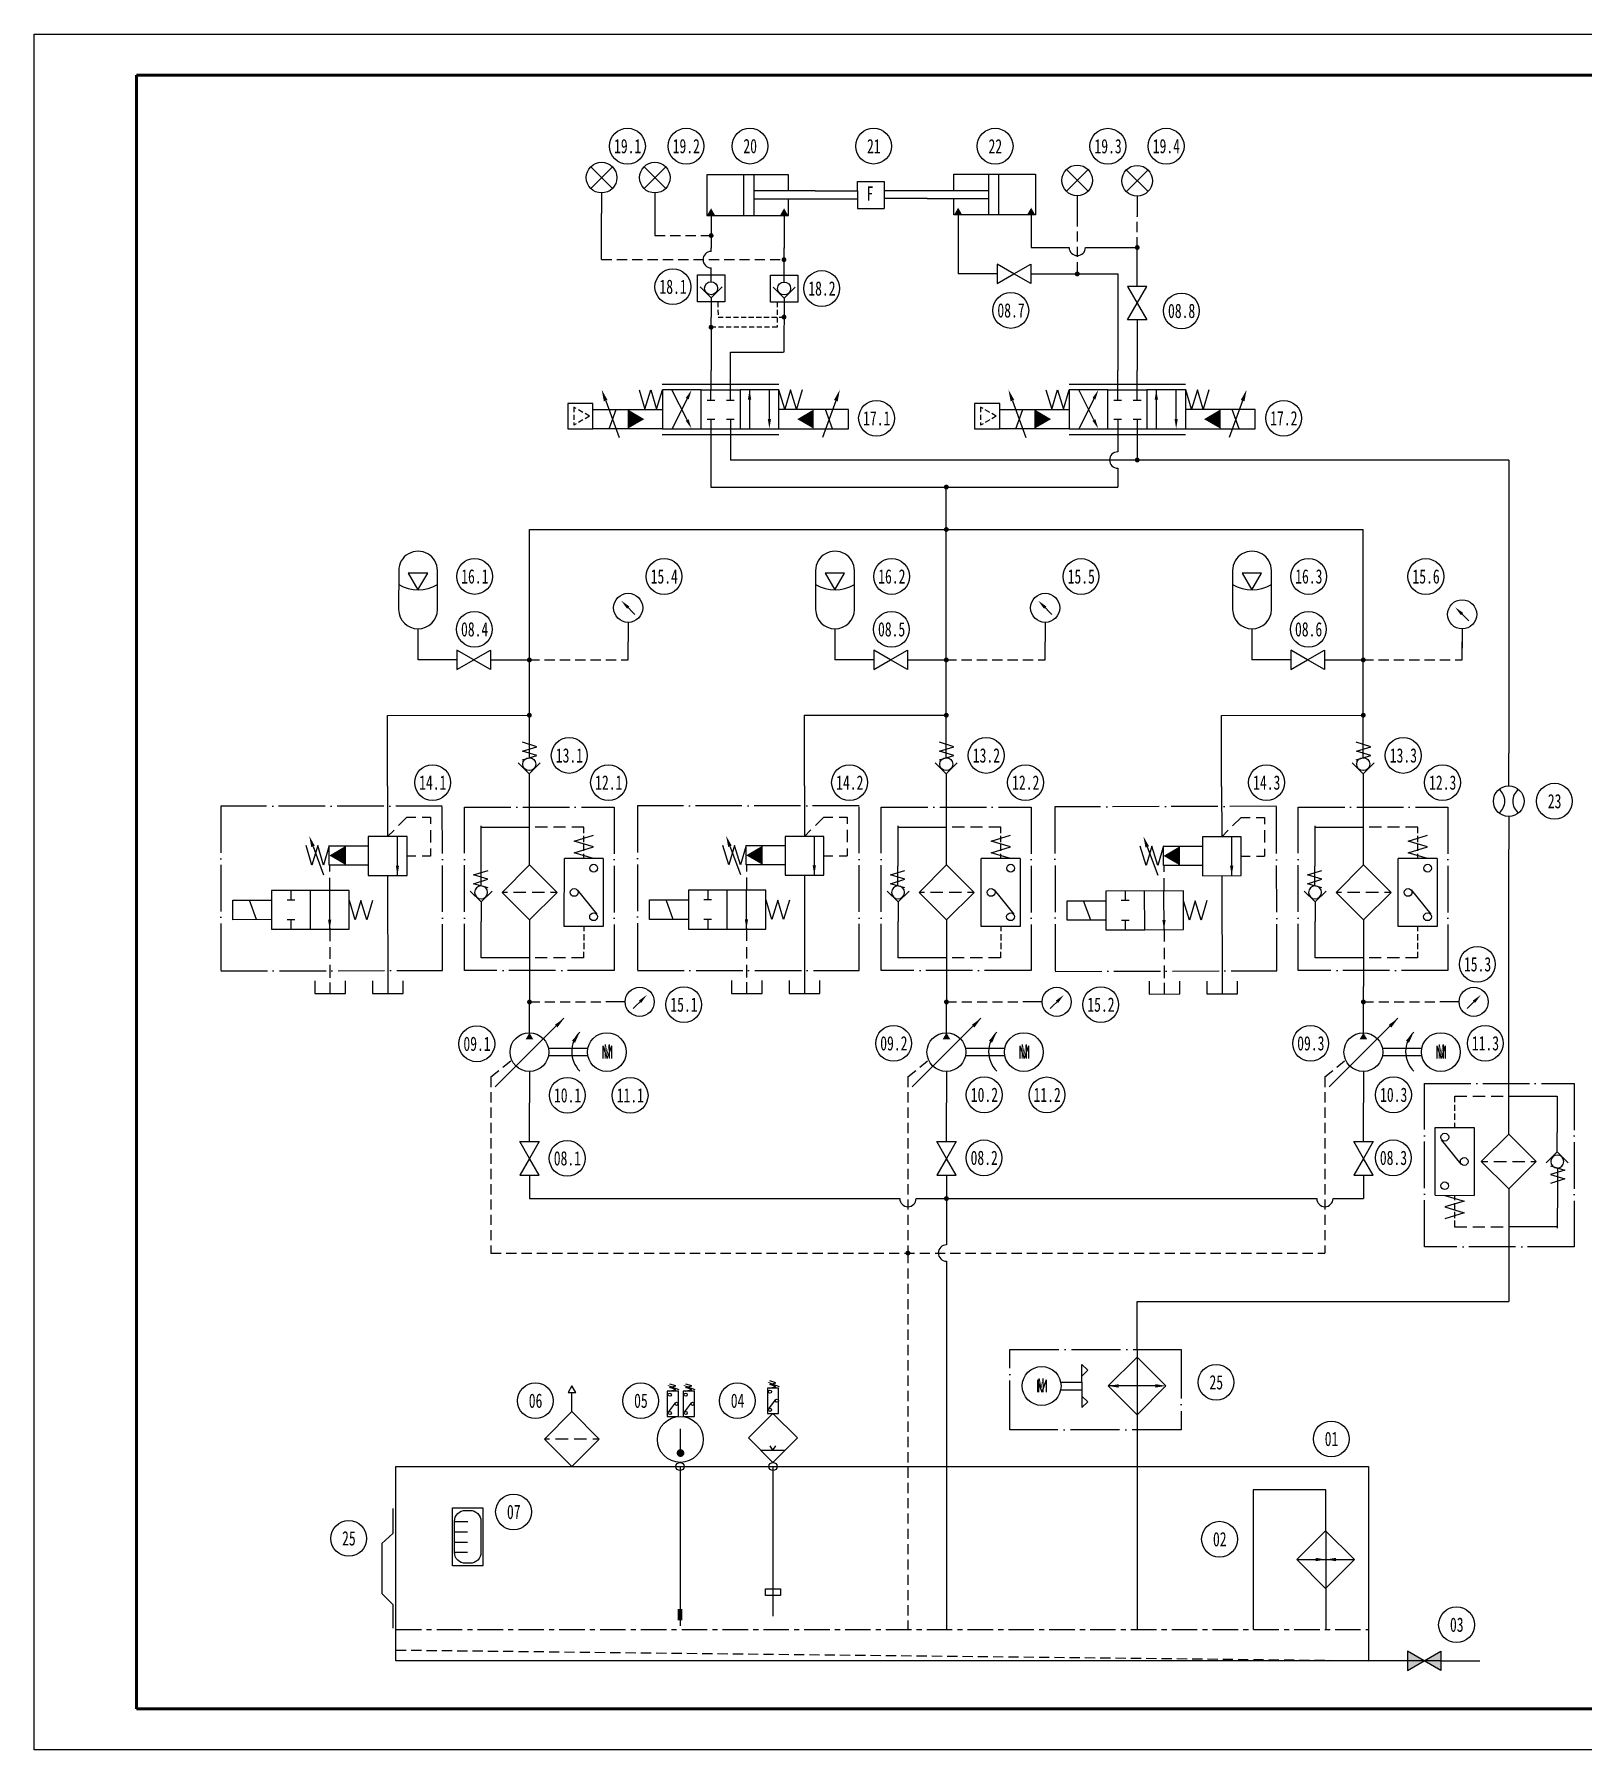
# Model space of a CAD drawing. Extents: x 245 to 8263, y -367 to 526.
# Drawn here: x 7243.2 to 7622.4, y 82.9 to 502.9 of the extents above; entities that cross this region are included whole.
import ezdxf
from ezdxf.enums import TextEntityAlignment as Align

# ---------------------------------------------------------------- set-up
doc = ezdxf.new("R2010")
doc.units = 0
doc.header["$LTSCALE"] = 5
doc.header["$MEASUREMENT"] = 0
for name, pattern in [('ACAD_ISO04W100', [30, 24, -3, 0, -3]), ('CENTER', [2, 1.25, -0.25, 0.25, -0.25]), ('HIDDEN', [0.375, 0.25, -0.125])]:
    doc.linetypes.add(name, pattern=pattern)
for name, color, linetype in [('11', 1, 'CONTINUOUS'), ('12', 2, 'CONTINUOUS'), ('16', 6, 'CONTINUOUS')]:
    doc.layers.add(name, color=color, linetype=linetype)
for name, color, linetype, lineweight in [('L7', 4, 'CONTINUOUS', 25), ('标注层', 7, 'CONTINUOUS', 25), ('粗实线', 7, 'CONTINUOUS', 50)]:
    doc.layers.add(name, color=color, linetype=linetype, lineweight=lineweight)
doc.styles.add('GB 3.5', font='simfang.ttf', dxfattribs={"width": 0.7, "height": 3.5})
doc.styles.add('HZ', font='txt', dxfattribs={"bigfont": 'hztxt'})

# ---------------------------------------------------------------- blocks, each defined once
blk = doc.blocks.new('空气滤清器')
at = {"layer": '11'}
for p, q in [((-1, 19.09), (1.01, 19.09)), ((0.01, 20.82), (-0.99, 19.09)), ((1.01, 19.09), (0.01, 20.82)), ((0.01, 14.09), (0.01, 19.09)), ((-7.07, 7.07), (0, 14.14)), ((0, 14.14), (7.07, 7.07)), ((0, 0), (-7.07, 7.07)), ((7.07, 7.07), (0, 0))]:
    blk.add_line(p, q, dxfattribs=at)
at = {"layer": '12'}
for p, q in [((-5.73, 7.07), (-7.07, 7.07)), ((-0.99, 7.07), (-4.19, 7.07)), ((3.81, 7.07), (0.61, 7.07)), ((7.07, 7.07), (5.4, 7.07))]:
    blk.add_line(p, q, dxfattribs=at)
blk = doc.blocks.new('截止阀')
at = {"layer": '11'}
for p, q in [((10.02, 0.01), (0.02, 0.01)), ((14.37, 0.01), (10.04, 2.51)), ((10.04, 2.51), (10.04, -2.49)), ((10.04, -2.49), (14.37, 0.01)), ((14.36, 0.01), (18.69, 2.51)), ((18.69, -2.49), (14.36, 0.01)), ((18.69, 2.51), (18.69, -2.49)), ((18.71, 0.01), (28.71, 0.01))]:
    blk.add_line(p, q, dxfattribs=at)
blk = doc.blocks.new('电液位计')
at = {"layer": '11'}
for p, q in [((0.48, -3.51), (3.89, -3.51)), ((0.48, -6.15), (3.8, -6.15)), ((0.48, -8.8), (3.8, -8.8)), ((0.48, -11.44), (3.8, -11.44))]:
    blk.add_line(p, q, dxfattribs=at)
blk.add_lwpolyline([(0, 0), (7.78, 0), (7.78, -14.95), (0, -14.95)], close=True, dxfattribs=at)
blk.add_lwpolyline([(3.33, -0.66), (4.45, -0.66, -0.414214), (7.3, -3.51), (7.3, -11.44, -0.414214), (4.45, -14.29), (3.33, -14.29, -0.414214), (0.48, -11.44), (0.48, -3.51, -0.414214)], format="xyb", close=True, dxfattribs=at)
blk = doc.blocks.new('液位继电器')
at = {"layer": '11'}
for p, q in [((0.49, 13), (-0.49, 13.3)), ((-0.49, 12.71), (0.49, 13)), ((0.49, 12.41), (-0.49, 12.71)), ((-0.49, 12.12), (0.49, 12.41)), ((-0.45, 12.94), (0.99, 12.41)), ((-0.7, 8.72), (0.43, 10.22)), ((0, 8), (-4, 4)), ((4, 4), (0, 8)), ((-4, 4), (0, 0)), ((0, 0), (4, 4)), ((-2, 2), (2, 2)), ((0, 2), (-0.47, 2.7)), ((0, 2), (0.47, 2.7))]:
    blk.add_line(p, q, dxfattribs=at)
blk.add_lwpolyline([(-0.92, 8), (0.92, 8), (0.92, 12.12), (-0.92, 12.12)], close=True, dxfattribs=at)
for centre in [(-0.49, 11.55), (-0.49, 8.57), (0.64, 10.06)]:
    blk.add_circle(centre, 0.26, dxfattribs=at)
blk.add_solid([(-0.48, 12.85), (-0.42, 13.03), (-0.98, 13.14)], dxfattribs=at)
blk = doc.blocks.new('电接点温度计')
at = {"layer": '11'}
for p, q in [((-0.75, 12.49), (-1.73, 12.79)), ((-1.73, 12.2), (-0.75, 12.49)), ((-0.75, 11.9), (-1.73, 12.2)), ((-1.73, 11.61), (-0.75, 11.9)), ((-1.69, 12.43), (-0.25, 11.9)), ((1.86, 12.49), (0.87, 12.79)), ((0.87, 11.61), (1.86, 11.9)), ((0.88, 12.2), (1.86, 12.49)), ((1.86, 11.9), (0.88, 12.2)), ((0.92, 12.43), (2.36, 11.9)), ((-1.93, 8.21), (-0.8, 9.7)), ((0.67, 8.21), (1.8, 9.7)), ((0.02, 1.52), (0.02, 5.49))]:
    blk.add_line(p, q, dxfattribs=at)
for points in [[(-2.16, 7.49), (-0.31, 7.49), (-0.31, 11.61), (-2.16, 11.61)], [(0.44, 7.49), (2.29, 7.49), (2.29, 11.61), (0.44, 11.61)]]:
    blk.add_lwpolyline(points, close=True, dxfattribs=at)
at = {"layer": '11', "const_width": 0.625}
blk.add_lwpolyline([(-0.29, 1.52, 1), (0.34, 1.52, 1)], format="xyb", close=True, dxfattribs=at)
at = {"layer": '11'}
for centre, radius in [((-1.73, 11.04), 0.26), ((0.88, 11.04), 0.26), ((-0.6, 9.55), 0.26), ((2.01, 9.55), 0.26), ((0, 3.75), 3.75), ((-1.73, 8.05), 0.26), ((0.88, 8.05), 0.26)]:
    blk.add_circle(centre, radius, dxfattribs=at)
for points in [[(-1.72, 12.34), (-1.65, 12.52), (-2.22, 12.62)], [(0.88, 12.34), (0.95, 12.52), (0.38, 12.62)]]:
    blk.add_solid(points, dxfattribs=at)
blk = doc.blocks.new('油箱组件')
at = {"layer": '11'}
h = blk.add_hatch(color=256, dxfattribs=at)
h.dxf.hatch_style = 1
h.paths.add_polyline_path([(70.13, 12.7), (69.03, 12.7), (69.03, 9.87), (70.13, 9.87)])
h = blk.add_hatch(color=256, dxfattribs=at)
h.dxf.hatch_style = 1
h.paths.add_polyline_path([(247.69, 2.37), (247.69, -2.38), (251.8, 0), (251.8, 0)])
h.paths.add_polyline_path([(251.8, 0), (251.81, 0), (255.92, -2.38), (255.92, 2.37)])
for p, q in [((69.58, 47.57), (69.58, 8.56)), ((92.34, 47.57), (92.34, 10.93))]:
    blk.add_line(p, q, dxfattribs=at)
blk.add_lwpolyline([(90.54, 17.59), (94.14, 17.59), (94.14, 15.95), (90.54, 15.95)], close=True, dxfattribs=at)
for centre in [(69.58, 47.57), (92.34, 47.57)]:
    blk.add_circle(centre, 1, dxfattribs=at)
at = {"layer": '12', "linetype": 'HIDDEN', "ltscale": 2}
blk.add_line((0, 2.62), (238.17, 0), dxfattribs=at)
at = {"layer": 'L7'}
for p, q in [((0, 47.57), (238.17, 47.57)), ((0, 0), (0, 47.57)), ((238.17, 47.57), (238.17, 0)), ((-0.79, 37.28), (-0.79, 31.17)), ((-0.79, 31.17), (-3.41, 28.74)), ((-3.41, 28.74), (-3.41, 16.43)), ((-3.41, 16.43), (-0.79, 13.81)), ((-0.79, 13.81), (-0.79, 7.99)), ((255.92, 0), (0, 0))]:
    blk.add_line(p, q, dxfattribs=at)
at = {"layer": 'L7', "linetype": 'CENTER'}
blk.add_line((0, 7.66), (238.17, 7.66), dxfattribs=at)
at = {"layer": '11'}
for name, p, xscale, yscale, zscale in [('空气滤清器', (43.09, 47.57), 0.95, 0.95, 0.95), ('电接点温度计', (69.65, 48.57), 1.5, 1.5, 1.5), ('液位继电器', (92.34, 48.57), 1.5, 1.5, 1.5), ('电液位计', (13.88, 37.43), 0.95, 0.95, 0.95), ('截止阀', (238.16, -0.01), 0.95, 0.95, 0.95)]:
    blk.add_blockref(name, p, dxfattribs=dict(at, xscale=xscale, yscale=yscale, zscale=zscale))
blk = doc.blocks.new('E型')
at = {"layer": '11'}
for p, q in [((2.49, 7.43), (2.49, 9.94)), ((7.49, 7.43), (7.49, 9.94)), ((1.5, 7.43), (3.5, 7.43)), ((6.5, 7.43), (8.5, 7.43)), ((1.5, 2.54), (3.5, 2.54)), ((2.49, 2.54), (2.49, 0.02)), ((6.5, 2.54), (8.5, 2.54)), ((7.49, 2.54), (7.49, 0.02))]:
    blk.add_line(p, q, dxfattribs=at)
blk = doc.blocks.new('FHYA10', base_point=(659.66, 112.03))
at = {"layer": '11'}
for p, q in [((653.65, 112.02), (655.13, 107.02)), ((655.13, 107.02), (656.64, 112)), ((656.64, 112), (658.14, 107.02)), ((658.14, 107.02), (659.64, 112.02))]:
    blk.add_line(p, q, dxfattribs=at)
blk = doc.blocks.new('先导式比例换向阀')
at = {"layer": '11'}
for p, q in [((0.04, 14.29), (0.04, 19.04)), ((4.77, 14.29), (4.77, 19.04)), ((-11.92, 15.66), (16.63, 15.66)), ((-11.89, 14.26), (-11.89, 4.76)), ((-2.39, 14.26), (-11.89, 14.26)), ((-5.84, 6.93), (-9.55, 14.3)), ((-2.39, 4.76), (-2.39, 14.26)), ((-2.35, 14.26), (7.15, 14.26)), ((16.65, 14.26), (7.15, 14.26)), ((7.15, 14.26), (7.15, 4.76)), ((9.49, 4.81), (9.49, 14.3)), ((14.31, 7.17), (14.31, 14.27)), ((16.65, 4.76), (16.65, 14.26)), ((-28.89, 10.93), (-35.06, 10.93)), ((-35.06, 10.93), (-35.06, 4.76)), ((-28.89, 4.76), (-28.89, 10.93)), ((-28.89, 9.51), (-20.39, 9.51)), ((-28.89, 4.76), (-28.89, 9.51)), ((-25.78, 11.63), (-22.49, 2.6)), ((-24.96, 4.76), (-23.23, 9.51)), ((-20.39, 9.51), (-11.9, 9.51)), ((-5.81, 12.13), (-9.51, 4.78)), ((25.19, 9.51), (16.71, 9.51)), ((33.69, 9.51), (25.19, 9.51)), ((30.58, 11.63), (27.3, 2.6)), ((29.77, 4.76), (28.04, 9.51)), ((33.69, 4.76), (33.69, 9.51)), ((-35.06, 4.76), (-28.89, 4.76)), ((-20.39, 4.76), (-28.89, 4.76)), ((-11.89, 4.76), (-20.39, 4.76)), ((-11.89, 4.76), (-2.39, 4.76)), ((-2.35, 4.76), (7.15, 4.76)), ((0, 4.75), (0, 0)), ((4.77, 4.75), (4.77, 0)), ((7.15, 4.76), (16.65, 4.76)), ((16.69, 4.76), (25.19, 4.76)), ((25.19, 4.76), (33.69, 4.76)), ((-11.92, 3.32), (16.63, 3.32))]:
    blk.add_line(p, q, dxfattribs=at)
at = {"layer": '11', "linetype": 'HIDDEN'}
for p, q in [((-33.6, 10.07), (-33.6, 5.61)), ((-29.73, 7.84), (-33.6, 10.07)), ((-29.73, 7.84), (-33.6, 5.61))]:
    blk.add_line(p, q, dxfattribs=at)
at = {"layer": '12'}
for points in [[(-25.33, 11.79), (-26.23, 11.46), (-26.76, 14.33)], [(-6.17, 12.31), (-5.46, 11.95), (-4.74, 14.27)], [(9.05, 11.91), (9.85, 11.91), (9.45, 14.3)], [(30.13, 11.79), (31.03, 11.46), (31.57, 14.33)], [(-20.39, 4.77), (-16.33, 7.11), (-20.39, 9.5)], [(25.19, 4.77), (21.14, 7.11), (25.19, 9.5)], [(-5.49, 7.11), (-6.2, 6.75), (-4.77, 4.79)], [(14.71, 7.17), (13.91, 7.17), (14.31, 4.78)]]:
    blk.add_solid(points, dxfattribs=at)
at = {"layer": '11', "xscale": 0.95, "yscale": 0.95, "zscale": 0.95}
blk.add_blockref('E型', (-2.37, 4.73), dxfattribs=at)
at = {"layer": '16', "yscale": 0.95, "zscale": 0.95}
for p, xscale in [((-11.87, 14.28), 0.95), ((16.63, 14.28), -0.95)]:
    blk.add_blockref('FHYA10', p, dxfattribs=dict(at, xscale=xscale))
blk = doc.blocks.new('电动机')
at = {"layer": '11'}
blk.add_circle((0.01, -0.08), 5, dxfattribs=at)
at = {"layer": '11', "style": 'HZ'}
blk.add_text('M', height=3.2, dxfattribs=at).set_placement((0.07, -0.1), align=Align.MIDDLE)
blk = doc.blocks.new('单向变量液压泵')
at = {"layer": '11'}
for p, q in [((-0.06, 17.98), (-0.06, 25.98)), ((8.8, 21.77), (-8.88, 4.09)), ((4.81, 14.06), (14.9, 14.06)), ((14.9, 12.06), (4.83, 12.06)), ((-0.06, 8.01), (-0.06, 0.01))]:
    blk.add_line(p, q, dxfattribs=at)
blk.add_circle((-0.08, 13.06), 5, dxfattribs=at)
blk.add_arc((17.85, 13.18), 7.03, 134.6929, 225.3648, dxfattribs=at)
at = {"layer": '12'}
for points in [[(-0.06, 18.05), (-1.06, 16.32), (0.94, 16.32)], [(6.48, 20.1), (7.15, 19.41), (8.86, 21.79)], [(10.89, 16.02), (11.7, 15.49), (12.87, 18.17)]]:
    blk.add_solid(points, dxfattribs=at)
blk = doc.blocks.new('变量泵')
at = {"layer": '11', "xscale": 0.95, "yscale": 0.95, "zscale": 0.95}
for name, p in [('单向变量液压泵', (0.06, -24.68)), ('电动机', (18.95, -12.19))]:
    blk.add_blockref(name, p, dxfattribs=at)
at = {"layer": '11', "insert": (18.21, -10.36), "char_height": 3.5, "width": 3.8597, "attachment_point": 1, "style": 'GB 3.5'}
blk.add_mtext('M', dxfattribs=at)
blk = doc.blocks.new('过滤器')
at = {"layer": '11'}
for p, q in [((10.08, 0.04), (17.15, 7.11)), ((17.15, 7.11), (24.22, 0.04)), ((17.15, -7.04), (10.08, 0.04)), ((24.22, 0.04), (17.15, -7.04)), ((10.09, -0.01), (0.09, -0.01)), ((24.24, -0.01), (34.24, -0.01))]:
    blk.add_line(p, q, dxfattribs=at)
at = {"layer": '12'}
for p, q in [((17.15, 7.11), (17.15, 5.44)), ((17.15, 3.85), (17.15, 0.65)), ((17.15, -0.95), (17.15, -4.15)), ((17.15, -5.69), (17.15, -7.03))]:
    blk.add_line(p, q, dxfattribs=at)
blk = doc.blocks.new('单向阀（简易符号）带弹簧')
at = {"layer": '11'}
for p, q in [((-0.03, 9.18), (-0.03, 14.18)), ((1.92, 11.94), (-1.83, 13.07)), ((-1.83, 8.58), (1.92, 9.69)), ((-1.81, 10.82), (1.92, 11.94)), ((1.92, 9.69), (-1.81, 10.82)), ((-2.88, 7.8), (-0.05, 4.97)), ((-0.05, 4.97), (2.78, 7.8)), ((-0.05, 4.98), (-0.05, -0.02))]:
    blk.add_line(p, q, dxfattribs=at)
blk.add_circle((-0.05, 7.44), 1.67, dxfattribs=at)
blk = doc.blocks.new('5236', base_point=(344.92, 42.98))
at = {"layer": '11'}
for p, q in [((342.02, 47.87), (343.5, 42.87)), ((343.5, 42.87), (345, 47.86)), ((345, 47.86), (346.51, 42.87)), ((346.51, 42.87), (348.01, 47.87))]:
    blk.add_line(p, q, dxfattribs=at)
blk = doc.blocks.new('回油过滤器')
at = {"layer": '11'}
for p, q in [((0, -7.14), (0, 0)), ((0, -7.36), (12.47, -7.36)), ((12.47, -7.36), (12.47, -16.78)), ((-18.99, -32.95), (-18.97, -15.46)), ((-18.97, -15.46), (-8.97, -15.48)), ((-8.97, -15.48), (-8.99, -32.97)), ((-12.31, -24.92), (-17.34, -18.62)), ((-18.99, -32.95), (-8.99, -32.97)), ((12.48, -30.98), (12.47, -41.39)), ((12.47, -41.08), (0, -41.07)), ((0, -41.3), (0, -49.85))]:
    blk.add_line(p, q, dxfattribs=at)
for centre in [(-16.52, -17.96), (-11.52, -24.23), (-16.54, -30.48)]:
    blk.add_circle(centre, 1, dxfattribs=at)
at = {"layer": '12'}
for p, q in [((-13.97, -8.96), (-13.97, -7.36)), ((-13.98, -13.47), (-13.98, -11.87)), ((-13.98, -15.44), (-13.98, -14.27))]:
    blk.add_line(p, q, dxfattribs=at)
at = {"layer": '12', "linetype": 'HIDDEN', "ltscale": 2.5}
for p, q in [((-13.97, -7.37), (0, -7.36)), ((-13.98, -11.21), (-13.98, -9.61)), ((-14, -34.96), (-14.01, -36.56)), ((-14, -32.99), (-14, -34.16)), ((-14.01, -37.21), (-14.01, -38.81)), ((-14.01, -39.47), (-14.01, -41.07)), ((-14.01, -41.05), (0, -41.07))]:
    blk.add_line(p, q, dxfattribs=at)
at = {"layer": '12', "linetype": 'ACAD_ISO04W100', "ltscale": 0.1}
blk.add_lwpolyline([(-21.8, -4.13), (16.79, -4.13), (16.79, -46.19), (-21.8, -46.19)], close=True, dxfattribs=at)
at = {"layer": '11', "rotation": 90}
blk.add_blockref('过滤器', (-0.01, -41.39), dxfattribs=at)
at = {"layer": '11', "xscale": -1}
for name, p, rotation in [('单向阀（简易符号）带弹簧', (12.52, -16.8), 180), ('5236', (-11.64, -35.88), 89.93440482208143)]:
    blk.add_blockref(name, p, dxfattribs=dict(at, rotation=rotation))
blk = doc.blocks.new('5171', base_point=(201.3, 88.5))
at = {"layer": '11'}
for p, q in [((201.38, 88.43), (201.38, 93.43)), ((213.38, 88.43), (201.38, 88.43)), ((213.38, 93.43), (213.38, 88.43))]:
    blk.add_line(p, q, dxfattribs=at)
blk = doc.blocks.new('先导式电磁溢流阀')
at = {"layer": '11'}
for p, q in [((14.07, 5.12), (14.07, -7.91)), ((9.07, -7.91), (19.07, -7.91)), ((9.07, -17.91), (9.07, -7.91)), ((11.58, -7.87), (11.58, -17.89)), ((19.07, -7.91), (19.07, -17.91)), ((29.11, -10.25), (19.13, -10.25)), ((29.11, -10.21), (30.59, -15.21)), ((29.11, -15.25), (29.11, -10.25)), ((30.59, -15.21), (32.1, -10.22)), ((33.27, -10.43), (30.6, -17.74)), ((32.1, -10.22), (33.6, -15.21)), ((33.6, -15.21), (35.1, -10.21)), ((19.11, -15.25), (29.11, -15.25)), ((19.07, -17.91), (9.07, -17.91)), ((14.07, -17.91), (14.07, -48.31)), ((23.99, -31.77), (23.99, -21.77)), ((23.99, -21.77), (43.99, -21.77)), ((29.01, -31.77), (29.01, -21.76)), ((33.99, -31.74), (33.99, -21.74)), ((39.02, -21.78), (39.02, -24.26)), ((43.99, -21.77), (43.99, -31.77)), ((17.96, -24.33), (19.44, -29.33)), ((19.44, -29.33), (20.95, -24.35)), ((20.95, -24.35), (22.45, -29.33)), ((22.45, -29.33), (23.95, -24.33)), ((38.02, -24.26), (40.02, -24.26)), ((53.98, -24.28), (43.98, -24.28)), ((47.91, -29.28), (49.73, -24.28)), ((53.98, -29.28), (53.98, -24.28)), ((40.02, -29.26), (38.02, -29.26)), ((39.02, -29.26), (39.02, -31.78)), ((43.98, -29.28), (53.98, -29.28)), ((33.99, -31.77), (23.99, -31.77)), ((43.99, -31.77), (33.99, -31.77))]:
    blk.add_line(p, q, dxfattribs=at)
at = {"layer": '12'}
for p, q in [((3.04, -2.9), (3.04, -4.62)), ((5.16, -2.93), (3.04, -2.93)), ((9.07, -2.93), (6.76, -2.93)), ((11.26, -5.09), (9.08, -2.91)), ((3.04, -6.22), (3.04, -9.42)), ((14.09, -7.91), (12.39, -6.22)), ((3.04, -11.02), (3.04, -12.92)), ((5.16, -12.91), (3.04, -12.91)), ((9.07, -12.91), (6.76, -12.91)), ((29.04, -15.19), (29.04, -16.91)), ((29.04, -18.51), (29.04, -21.71)), ((29.02, -31.53), (29.02, -34.82)), ((29.02, -36.42), (29.02, -39.36)), ((29.02, -40.97), (29.02, -44.26)), ((29.02, -45.46), (29.02, -48.4))]:
    blk.add_line(p, q, dxfattribs=at)
at = {"layer": '12', "linetype": 'ACAD_ISO04W100', "ltscale": 0.1}
blk.add_lwpolyline([(-0.03, -0.06), (57.08, -0.06), (57.08, -42.45), (-0.03, -42.45)], close=True, dxfattribs=at)
at = {"layer": '12'}
for points in [[(32.84, -10.27), (33.74, -10.59), (34.27, -7.72)], [(24.83, -15.24), (29.1, -12.77), (24.83, -10.26)], [(11.12, -15.37), (11.96, -15.37), (11.54, -17.89)], [(29.45, -29.26), (28.61, -29.26), (29.03, -31.78)]]:
    blk.add_solid(points, dxfattribs=at)
at = {"layer": '11', "xscale": 0.66, "yscale": 0.66, "zscale": 0.66}
for p in [(10.05, -48.32), (24.94, -48.32)]:
    blk.add_blockref('5171', p, dxfattribs=at)
blk = doc.blocks.new('5172', base_point=(208.32, 41.13))
at = {"layer": '11'}
for p, q in [((213.14, 46.67), (203.14, 46.67)), ((203.14, 36.67), (213.14, 36.67))]:
    blk.add_line(p, q, dxfattribs=at)
for centre, start, end in [((203.14, 41.67), 90, 270), ((213.14, 41.67), 270, 90)]:
    blk.add_arc(centre, 5, start, end, dxfattribs=at)
blk = doc.blocks.new('FHYF27')
at = {"layer": '11'}
blk.add_line((-0.03, 8.01), (-0.03, 0.01), dxfattribs=at)
blk.add_lwpolyline([(2.49, 22.4), (-2.51, 22.4), (-0.01, 18.07)], close=True, dxfattribs=at)
blk.add_arc((0.01, 28.12), 10.05, 240.1609, 299.8391, dxfattribs=at)
at = {"layer": '11', "rotation": 90}
blk.add_blockref('5172', (0.55, 18.19), dxfattribs=at)
blk = doc.blocks.new('风冷却器')
at = {"layer": '11'}
for p, q in [((17.62, -8.03), (17.62, -3.7)), ((24.05, -8.95), (31.12, -1.88)), ((31.12, -0.11), (31.12, -14.19)), ((31.12, -1.88), (38.19, -8.95)), ((12.42, -8.03), (17.62, -8.03)), ((17.62, -6.53), (19.04, -5.12)), ((17.62, -8.03), (17.62, -9.93)), ((12.41, -9.93), (17.62, -9.93)), ((17.62, -9.93), (17.62, -14.25)), ((17.62, -11.42), (19.04, -12.84)), ((31.12, -16.02), (24.05, -8.95)), ((35.63, -8.92), (24.09, -8.92)), ((38.19, -8.95), (31.12, -16.02)), ((17.62, -14.25), (19.04, -12.84)), ((31.12, -14.23), (31.12, -19.23))]:
    blk.add_line(p, q, dxfattribs=at)
at = {"layer": '12', "linetype": 'ACAD_ISO04W100', "ltscale": 0.1}
blk.add_lwpolyline([(0, 0), (41.91, 0), (41.91, -19.65), (0, -19.65)], close=True, dxfattribs=at)
at = {"layer": '12'}
for points in [[(26.61, -9.36), (26.61, -8.52), (24.09, -8.94)], [(35.63, -8.5), (35.63, -9.34), (38.15, -8.92)]]:
    blk.add_solid(points, dxfattribs=at)
at = {"layer": '11', "xscale": 0.95, "yscale": 0.95, "zscale": 0.95}
blk.add_blockref('电动机', (7.75, -8.88), dxfattribs=at)
at = {"layer": '11', "insert": (6.8, -7.04), "char_height": 3.5, "width": 4.8614, "attachment_point": 1, "style": 'GB 3.5'}
blk.add_mtext('M', dxfattribs=at)
blk = doc.blocks.new('单活塞杆缸')
at = {"layer": '11'}
for p, q in [((18.9, 18.03), (-1.1, 18.03)), ((-1.1, 18.03), (-1.1, 8.03)), ((7.89, 18.03), (7.89, 8.03)), ((10.39, 18.03), (10.39, 8.03)), ((18.9, 14.05), (18.9, 18.03)), ((25.42, 14.05), (10.39, 14.05)), ((25.42, 12.05), (10.39, 12.05)), ((18.9, 8.03), (18.9, 12.05)), ((-1.1, 8.03), (18.9, 8.03)), ((-0.05, 8.07), (-0.05, 0.07)), ((17.83, 8.07), (17.83, 0.07))]:
    blk.add_line(p, q, dxfattribs=at)
at = {"layer": '12'}
for points in [[(-1.07, 8.07), (-0.07, 9.8), (0.93, 8.07)], [(16.81, 8.07), (17.81, 9.8), (18.81, 8.07)]]:
    blk.add_solid(points, dxfattribs=at)
blk = doc.blocks.new('圆点')
at = {"layer": '12', "const_width": 0.625}
blk.add_lwpolyline([(-0.35, 0.06, 1), (0.28, 0.06, 1)], format="xyb", close=True, dxfattribs=at)
blk = doc.blocks.new('流量计')
at = {"layer": '11'}
for p, q in [((8.04, 0), (0.04, 0)), ((15.49, 0), (23.49, 0))]:
    blk.add_line(p, q, dxfattribs=at)
blk.add_circle((11.77, -0.05), 3.75, dxfattribs=at)
for centre, start, end in [((11.77, 4.7), 219.2965, 320.7035), ((11.77, -4.76), 39.2965, 140.7035)]:
    blk.add_arc(centre, 3.75, start, end, dxfattribs=at)
blk = doc.blocks.new('压力指示器')
at = {"layer": '11'}
for p, q in [((-2.74, 11.49), (2.57, 6.19)), ((-2.73, 6.18), (2.57, 11.48)), ((-0.07, 5.09), (-0.07, 0.09))]:
    blk.add_line(p, q, dxfattribs=at)
blk.add_circle((-0.09, 8.84), 3.75, dxfattribs=at)
blk = doc.blocks.new('压力表')
at = {"layer": '11'}
for p, q in [((-0.75, 9.49), (1.71, 7.03)), ((-0.02, 4.97), (-0.02, -0.03))]:
    blk.add_line(p, q, dxfattribs=at)
blk.add_circle((-0.04, 8.72), 3.75, dxfattribs=at)
at = {"layer": '12'}
blk.add_solid([(-0.34, 8.49), (0.25, 9.08), (-1.83, 10.56)], dxfattribs=at)
blk = doc.blocks.new('加热器')
at = {"layer": '11'}
for p, q in [((0, 24.15), (0, 34.15)), ((-7.03, 17.09), (0.04, 24.16)), ((0, 24.11), (0, 10.04)), ((0.04, 24.16), (7.11, 17.09)), ((0.04, 10.02), (-7.03, 17.09)), ((7.11, 17.09), (-6.99, 17.12)), ((7.11, 17.09), (0.04, 10.02)), ((0, 10), (0, 0))]:
    blk.add_line(p, q, dxfattribs=at)
at = {"layer": '12'}
for points in [[(-2.52, 17.54), (-2.52, 16.7), (0, 17.12)], [(2.52, 16.7), (2.52, 17.54), (0, 17.12)]]:
    blk.add_solid(points, dxfattribs=at)

msp = doc.modelspace()

# ---------------------------------------------------------------- linework, layer by layer
at = {"layer": '11'}
for p, q in [((7444.8517, 464.5589), (7444.8517, 466.8526)), ((7444.8517, 466.8526), (7451.3726, 466.8526)), ((7451.3726, 466.8526), (7451.3816, 460.2742)), ((7434.4604, 464.5589), (7444.8517, 464.5589)), ((7444.8517, 462.5589), (7434.4604, 462.5589)), ((7444.8517, 464.5589), (7444.8576, 460.2653)), ((7451.3755, 464.7088), (7461.8578, 464.7088)), ((7451.3755, 464.7088), (7451.3755, 462.7088)), ((7461.8578, 462.7088), (7451.3755, 462.7088)), ((7382.1657, 447.7416), (7382.1657, 459.0783)), ((7395.2146, 459.0783), (7395.2146, 453.6404)), ((7444.8562, 460.2653), (7451.3771, 460.2742)), ((7408.9888, 449.7416), (7408.9888, 450.6621)), ((7426.8701, 442.339), (7426.8701, 450.6621)), ((7469.448, 450.7297), (7469.5046, 444.2451)), ((7487.3294, 450.7297), (7496.6399, 450.7297)), ((7500.6399, 450.7297), (7513.322, 450.7297)), ((7408.9888, 442.4055), (7408.9888, 445.7416)), ((7405.6702, 437.4006), (7405.6702, 444.0506)), ((7405.6702, 444.0506), (7412.3202, 444.0506)), ((7406.29, 441.0975), (7408.977, 438.4105)), ((7408.977, 438.4105), (7411.664, 441.0975)), ((7412.3202, 444.0506), (7412.3202, 437.4006)), ((7423.5515, 437.3341), (7423.5515, 443.9841)), ((7423.5515, 443.9841), (7430.2015, 443.9841)), ((7424.1714, 441.031), (7426.8584, 438.344)), ((7426.8584, 438.344), (7429.5454, 441.031)), ((7430.2015, 443.9841), (7430.2015, 437.3341)), ((7496.768, 444.2451), (7508.5894, 444.2451)), ((7508.5894, 444.2451), (7508.5894, 423.0227)), ((7408.9951, 437.4231), (7405.6702, 437.4006)), ((7408.9775, 438.4133), (7408.9775, 433.6633)), ((7412.3202, 437.4006), (7408.9954, 437.3781)), ((7426.8765, 437.3566), (7423.5515, 437.3341)), ((7426.8589, 438.3468), (7426.7813, 425.0815)), ((7430.2015, 437.3341), (7426.8768, 437.3116)), ((7408.9775, 431.2639), (7408.9775, 433.6633)), ((7408.9775, 431.2639), (7408.9775, 420.6227)), ((7413.7101, 420.6227), (7413.7101, 425.0815)), ((7413.7101, 425.0815), (7426.7226, 425.0815)), ((7508.5894, 423.0227), (7508.5894, 420.6227)), ((7513.332, 423.451), (7513.322, 420.6227)), ((7513.322, 420.6227), (7513.322, 420.6227)), ((7408.9399, 401.5824), (7408.9399, 392.0624)), ((7413.7101, 401.5824), (7413.7101, 398.6821)), ((7508.5518, 401.5824), (7508.5518, 400.6821)), ((7513.322, 401.5824), (7513.322, 398.6821)), ((7515.322, 398.6821), (7413.7101, 398.6821)), ((7508.5518, 396.6821), (7508.5518, 392.0624)), ((7604.3485, 398.6821), (7515.322, 398.6821)), ((7604.3485, 398.6821), (7604.3485, 326.9238)), ((7408.9399, 392.0624), (7500.7047, 392.0766)), ((7466.5737, 381.6747), (7466.5737, 392.0624)), ((7500.7047, 392.0724), (7508.5518, 392.0724)), ((7364.4628, 363.2799), (7364.4628, 381.6747)), ((7364.4628, 381.6747), (7568.6845, 381.6747)), ((7466.5737, 336.1976), (7466.5737, 381.6747)), ((7568.6845, 363.2799), (7568.6845, 381.6747)), ((7364.4628, 336.1976), (7364.4628, 363.2799)), ((7568.6845, 336.1976), (7568.6845, 363.2799)), ((7388.6916, 349.7388), (7388.6916, 354.187)), ((7490.8024, 349.7388), (7490.8024, 354.187)), ((7592.9133, 349.7388), (7592.9133, 354.187)), ((7329.7459, 336.1614), (7364.4628, 336.1976)), ((7329.7459, 318.8579), (7329.7459, 336.1614)), ((7364.4628, 330.6197), (7364.4628, 336.1976)), ((7431.8387, 336.1976), (7466.5737, 336.1976)), ((7431.8387, 318.8994), (7431.8387, 336.1976)), ((7466.5737, 330.6197), (7466.5737, 336.1976)), ((7533.9986, 336.0997), (7568.6845, 336.1976)), ((7533.9986, 318.7873), (7533.9986, 336.0997)), ((7568.6845, 330.6197), (7568.6845, 336.1976)), ((7604.3485, 246.1018), (7604.3485, 303.4383)), ((7364.4954, 269.7901), (7364.4954, 265.9901)), ((7466.6063, 269.7901), (7466.6063, 265.9901)), ((7568.7172, 265.9901), (7568.7172, 269.7901)), ((7364.4954, 231.825), (7364.4954, 241.325)), ((7568.7172, 231.825), (7568.7172, 241.325)), ((7364.4966, 227.6926), (7362.1216, 231.8062)), ((7362.1216, 231.8062), (7366.8716, 231.8062)), ((7366.8716, 231.8062), (7364.4966, 227.6926)), ((7568.7184, 227.6926), (7566.3434, 231.8062)), ((7566.3434, 231.8062), (7571.0934, 231.8062)), ((7571.0934, 231.8062), (7568.7184, 227.6926)), ((7364.4966, 227.6941), (7362.1216, 223.5804)), ((7366.8716, 223.5804), (7364.4966, 227.6941)), ((7568.7184, 227.6941), (7566.3434, 223.5804)), ((7571.0934, 223.5804), (7568.7184, 227.6941)), ((7362.1216, 223.5804), (7366.8716, 223.5804)), ((7364.4954, 223.5617), (7364.4954, 217.8617)), ((7566.3434, 223.5804), (7571.0934, 223.5804)), ((7568.7172, 223.5617), (7568.7172, 217.8617)), ((7364.4954, 217.8617), (7455.167, 217.8617)), ((7459.167, 217.8617), (7557.2779, 217.8617)), ((7466.6063, 217.8617), (7466.6063, 206.5165)), ((7561.2779, 217.8617), (7568.7172, 217.8617)), ((7466.6063, 202.5165), (7466.6063, 112.3627)), ((7604.3485, 202.5943), (7604.3485, 192.6276)), ((7513.2754, 180.8111), (7513.2754, 192.6276)), ((7513.2754, 192.6276), (7604.3485, 192.6276)), ((7501.1909, 175.8062), (7499.7759, 177.2212)), ((7513.2754, 161.6962), (7513.2754, 112.3627)), ((7559.5118, 146.517), (7541.6967, 146.517)), ((7541.6967, 146.517), (7541.6967, 112.3627))]:
    msp.add_line(p, q, dxfattribs=at)
at = {"layer": '11', "linetype": 'HIDDEN', "ltscale": 2}
for p, q in [((7498.6399, 458.4015), (7498.6399, 444.1898)), ((7513.322, 450.7297), (7513.322, 458.3096)), ((7395.2146, 453.6404), (7408.9888, 453.6404)), ((7382.1657, 447.7416), (7426.8115, 447.7416)), ((7364.4628, 349.7388), (7388.6916, 349.7388)), ((7466.5737, 349.7388), (7490.8024, 349.7388)), ((7568.6845, 349.7388), (7592.9133, 349.7388)), ((7364.4954, 265.9901), (7383.2108, 265.9901)), ((7466.6063, 265.9901), (7485.3216, 265.9901)), ((7568.7172, 265.9901), (7587.4325, 265.9901))]:
    msp.add_line(p, q, dxfattribs=at)
at = {"layer": '11'}
for centre in [(7408.9726, 440.748), (7426.854, 440.6816)]:
    msp.add_circle(centre, 1.5817, dxfattribs=at)
for centre, start, end in [((7408.9888, 447.7416), 90, 270), ((7498.6399, 450.7297), 180, 0), ((7508.5518, 398.6821), 90, 270), ((7457.167, 217.8617), 180, 0), ((7559.2779, 217.8617), 180, 0), ((7466.6063, 204.5165), 90, 270)]:
    msp.add_arc(centre, 2, start, end, dxfattribs=at)
at = {"layer": '12', "linetype": 'HIDDEN'}
for p, q in [((7410.6465, 437.3229), (7410.6712, 433.6785)), ((7425.1553, 437.3454), (7425.1553, 431.1975)), ((7410.6712, 433.6785), (7426.7729, 433.6785)), ((7425.1553, 431.1975), (7408.9662, 431.1975))]:
    msp.add_line(p, q, dxfattribs=at)
at = {"layer": '12', "linetype": 'HIDDEN', "ltscale": 2}
for p, q in [((7355.0562, 247.6422), (7359.9323, 251.6343)), ((7457.167, 247.6422), (7462.0432, 251.6343)), ((7559.2779, 247.6422), (7564.154, 251.6343)), ((7355.0562, 247.6422), (7355.0562, 204.5165)), ((7457.167, 247.6422), (7457.167, 204.5165)), ((7559.2779, 247.6422), (7559.2779, 204.5165)), ((7355.0562, 204.5165), (7559.2779, 204.5165)), ((7457.167, 204.5165), (7457.167, 112.3627))]:
    msp.add_line(p, q, dxfattribs=at)
at = {"layer": '16'}
for centre in [(7388.4883, 475.5295), (7402.8432, 475.5295), (7418.491, 475.5433), (7448.7719, 475.5433), (7478.5257, 475.5295), (7506.1332, 475.5156), (7520.4081, 475.5295), (7399.6069, 441.1114), (7436.0594, 440.673), (7482.3602, 435.3134), (7524.1419, 435.1926), (7449.4911, 408.8972), (7549.1806, 408.9111), (7351.0637, 370.1805), (7397.4493, 370.1666), (7453.1801, 370.175), (7499.5657, 370.1611), (7555.2937, 370.1777), (7584.0048, 370.1638), (7351.0117, 357.2361), (7453.1281, 357.2305), (7555.2417, 357.2333), (7374.2302, 326.3533), (7476.341, 326.3533), (7578.4519, 326.3533), (7340.7676, 319.7062), (7383.8595, 319.7062), (7442.8784, 319.7062), (7485.9703, 319.7062), (7544.9893, 319.7062), (7588.0812, 319.7062), (7615.4901, 315.1504), (7596.6172, 275.2177), (7402.274, 265.3392), (7504.3849, 265.3392), (7351.5995, 255.7452), (7453.6728, 255.8654), (7555.7836, 255.8654), (7598.5533, 255.8793), (7373.7793, 243.1367), (7389.1429, 243.1229), (7475.8526, 243.2569), (7491.2162, 243.2431), (7576.0764, 243.2569), (7373.7272, 227.7072), (7475.8005, 227.8274), (7576.0244, 227.8274), (7532.6361, 172.87), (7365.9382, 168.3582), (7391.7349, 168.3582), (7415.4029, 168.3582), (7560.8529, 159.0016), (7360.5955, 141.134), (7320.2267, 134.6533), (7533.4905, 134.446), (7591.5271, 113.5149)]:
    msp.add_circle(centre, 4.3855, dxfattribs=at)
at = {"layer": '标注层'}
for p, q in [((7243.2353, 502.9188), (7837.2353, 502.9188)), ((7243.2353, 82.9188), (7243.2353, 502.9188)), ((7837.2353, 82.9188), (7243.2353, 82.9188))]:
    msp.add_line(p, q, dxfattribs=at)
at = {"layer": '粗实线'}
for p, q in [((7268.2353, 492.9188), (7827.2353, 492.9188)), ((7268.2353, 92.9188), (7268.2353, 492.9188)), ((7827.2353, 92.9188), (7268.2353, 92.9188))]:
    msp.add_line(p, q, dxfattribs=at)

# ---------------------------------------------------------------- block references
at = {"layer": '11'}
for name, p in [('压力指示器', (7382.2394, 458.9863)), ('压力指示器', (7395.2883, 458.9863)), ('压力指示器', (7498.7136, 458.3096)), ('压力指示器', (7513.3957, 458.2176)), ('单活塞杆缸', (7409.0362, 450.5133)), ('先导式比例换向阀', (7408.9399, 401.5824)), ('先导式比例换向阀', (7508.5518, 401.5824)), ('变量泵', (7364.4954, 265.9901)), ('变量泵', (7466.6063, 265.9901)), ('变量泵', (7568.7172, 265.9901)), ('风冷却器', (7482.1545, 180.9225)), ('油箱组件', (7331.7912, 104.6986))]:
    msp.add_blockref(name, p, dxfattribs=at)
at = {"layer": '11', "xscale": -1}
for name, p in [('单活塞杆缸', (7487.282, 450.6632)), ('加热器', (7559.5118, 112.3627))]:
    msp.add_blockref(name, p, dxfattribs=at)
at = {"layer": '11', "yscale": 0.95, "zscale": 0.95}
for name, p, xscale in [('圆点', (7409.0226, 453.5851), 0.95), ('圆点', (7513.3659, 450.6591), 0.95), ('圆点', (7426.8654, 447.6863), 0.95), ('截止阀', (7469.4893, 444.2351), 0.95), ('圆点', (7498.6738, 444.1898), 0.95), ('圆点', (7426.8654, 433.6232), 0.95), ('圆点', (7409.0001, 431.1422), 0.95), ('圆点', (7513.3559, 398.6268), 0.95), ('圆点', (7466.6075, 392.0071), 0.95), ('圆点', (7466.6075, 381.6194), 0.95), ('压力表', (7388.7062, 354.2144), 0.95), ('压力表', (7490.8171, 354.2144), 0.95), ('压力表', (7592.9279, 352.61), 0.95), ('截止阀', (7337.1841, 349.7288), 0.95), ('圆点', (7364.4967, 349.6835), 0.95), ('截止阀', (7439.295, 349.7288), 0.95), ('圆点', (7466.6075, 349.6835), 0.95), ('截止阀', (7541.4059, 349.7288), 0.95), ('圆点', (7568.7184, 349.6835), 0.95), ('圆点', (7364.4967, 336.1423), 0.95), ('圆点', (7466.6075, 336.1423), 0.95), ('圆点', (7568.7184, 336.1423), 0.95), ('单向阀（简易符号）带弹簧', (7364.4954, 317.1485), 0.95), ('单向阀（简易符号）带弹簧', (7466.6063, 317.1485), 0.95), ('单向阀（简易符号）带弹簧', (7568.7172, 317.1485), 0.95), ('先导式电磁溢流阀', (7445.2041, 314.0361), -0.95), ('圆点', (7364.5293, 265.9349), 0.95), ('圆点', (7466.6402, 265.9349), 0.95), ('圆点', (7568.751, 265.9349), 0.95), ('回油过滤器', (7604.3485, 249.9527), 0.95), ('圆点', (7466.6402, 217.8064), 0.95), ('圆点', (7457.2009, 204.4612), 0.95)]:
    msp.add_blockref(name, p, dxfattribs=dict(at, xscale=xscale))
at = {"layer": '11', "zscale": 0.95}
for name, p, xscale, yscale, rotation in [('截止阀', (7513.322, 450.7297), 0.95, 0.95, 270), ('FHYF27', (7337.1995, 349.7388), 0.95, 0.95, 359.9843682537356), ('FHYF27', (7439.3104, 349.7388), 0.95, 0.95, 359.9843682537356), ('FHYF27', (7541.4212, 349.7388), 0.95, 0.95, 359.9843682537356), ('先导式电磁溢流阀', (7343.1164, 314.0086), -0.95, 0.95, 0.05981735658807884), ('回油过滤器', (7364.4954, 269.7901), 0.95, 0.95, 180), ('回油过滤器', (7466.6063, 269.7901), 0.95, 0.95, 180), ('先导式电磁溢流阀', (7547.3777, 313.9618), -0.9500000000000005, 0.9500000000000001, 0.1617270987096564), ('回油过滤器', (7568.7172, 269.7901), 0.95, 0.95, 180), ('压力表', (7383.2108, 265.9901), 0.95, 0.95, 270), ('压力表', (7485.3216, 265.9901), 0.95, 0.95, 270), ('压力表', (7587.4325, 265.9901), 0.95, 0.95, 270), ('截止阀', (7466.6163, 241.3403), -0.95, 0.95, 90)]:
    msp.add_blockref(name, p, dxfattribs=dict(at, xscale=xscale, yscale=yscale, rotation=rotation))
at = {"layer": '11', "rotation": 270}
msp.add_blockref('流量计', (7604.3485, 326.9238), dxfattribs=at)

# ---------------------------------------------------------------- texts
at = {"layer": '11', "linetype": 'ACAD_ISO04W100', "insert": (7447.0505, 465.6582), "char_height": 3.5, "width": 6.529823, "attachment_point": 1, "style": 'GB 3.5'}
msp.add_mtext('F', dxfattribs=at)
at = {"layer": '16', "style": 'GB 3.5', "width": 0.7}
for s, p in [('19.1', (7388.5403, 475.5156)), ('19.2', (7402.8952, 475.5156)), ('20', (7418.543, 475.5295)), ('21', (7448.8239, 475.5295)), ('22', (7478.5777, 475.5156)), ('19.3', (7506.1852, 475.5017)), ('19.4', (7520.4601, 475.5156)), ('18.1', (7399.6589, 441.0975)), ('18.2', (7436.1114, 440.6591)), ('08.7', (7482.4123, 435.2996)), ('08.8', (7524.194, 435.1787)), ('17.1', (7449.5431, 408.8833)), ('17.2', (7549.2326, 408.8972)), ('16.1', (7351.1158, 370.1666)), ('15.4', (7397.5013, 370.1528)), ('16.2', (7453.2322, 370.1611)), ('15.5', (7499.6177, 370.1472)), ('16.3', (7555.3458, 370.1638)), ('15.6', (7584.0568, 370.15)), ('08.4', (7351.0637, 357.2222)), ('08.5', (7453.1801, 357.2167)), ('08.6', (7555.2937, 357.2194)), ('13.1', (7374.2822, 326.3395)), ('13.2', (7476.3931, 326.3395)), ('13.3', (7578.5039, 326.3395)), ('14.1', (7340.8196, 319.6923)), ('12.1', (7383.9115, 319.6923)), ('14.2', (7442.9304, 319.6923)), ('12.2', (7486.0223, 319.6923)), ('14.3', (7545.0413, 319.6923)), ('12.3', (7588.1332, 319.6923)), ('23', (7615.5422, 315.1365)), ('15.3', (7596.6693, 275.2038)), ('15.1', (7402.326, 265.3253)), ('15.2', (7504.4369, 265.3253)), ('09.1', (7351.6515, 255.7314)), ('09.2', (7453.7248, 255.8516)), ('09.3', (7555.8357, 255.8516)), ('11.3', (7598.6053, 255.8654)), ('10.1', (7373.8313, 243.1229)), ('11.1', (7389.1949, 243.109)), ('10.2', (7475.9046, 243.2431)), ('11.2', (7491.2682, 243.2292)), ('10.3', (7576.1284, 243.2431)), ('08.1', (7373.7793, 227.6933)), ('08.2', (7475.8526, 227.8135)), ('08.3', (7576.0764, 227.8135)), ('25', (7532.6882, 172.8562)), ('06', (7365.9902, 168.3443)), ('05', (7391.7869, 168.3443)), ('04', (7415.4549, 168.3443)), ('01', (7560.9049, 158.9877)), ('07', (7360.6475, 141.1201)), ('25', (7320.2787, 134.6394)), ('02', (7533.5425, 134.4322)), ('03', (7591.5791, 113.501))]:
    msp.add_text(s, height=3.5, dxfattribs=at).set_placement(p, align=Align.MIDDLE)

doc.saveas('drawing.dxf')
